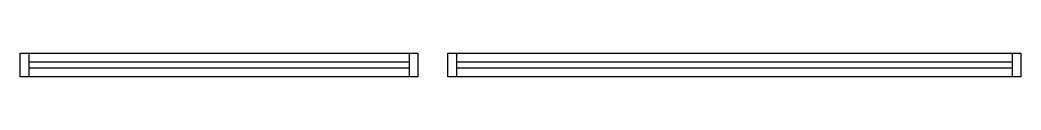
# Model space of a CAD drawing. Header units: metres. Extents: x 4100 to 4905, y -267 to -248.
import ezdxf

# ---------------------------------------------------------------- set-up
doc = ezdxf.new("R2010")
doc.units = ezdxf.units.M
doc.layers.add('Painéis', color=7, linetype='Continuous')
doc.layers.add('SARR_2.2x7', color=7, linetype='Continuous')

msp = doc.modelspace()

# ---------------------------------------------------------------- linework, layer by layer
at = {"layer": 'Painéis', "color": 7, "lineweight": 25}
for points in [[(4344.13, -267.25), (4100.13, -267.25), (4100.13, -248.25), (4344.13, -248.25)], [(4344.13, -248.25), (4420.13, -248.25), (4420.13, -267.25), (4344.13, -267.25)], [(4688.39, -267.25), (4444.39, -267.25), (4444.39, -248.25), (4688.39, -248.25)], [(4688.39, -248.25), (4905.39, -248.25), (4905.39, -267.25), (4688.39, -267.25)]]:
    msp.add_lwpolyline(points, dxfattribs=at)
at = {"layer": 'SARR_2.2x7', "color": 7, "lineweight": 25}
for p, q in [((4107.13, -248.25), (4107.13, -267.25)), ((4413.13, -248.25), (4413.13, -267.25)), ((4451.39, -248.25), (4451.39, -267.25)), ((4898.39, -248.25), (4898.39, -267.25)), ((4107.13, -255.25), (4344.13, -255.25)), ((4344.13, -255.25), (4413.13, -255.25)), ((4451.39, -255.25), (4688.39, -255.25)), ((4688.39, -255.25), (4898.39, -255.25)), ((4344.13, -260.25), (4107.13, -260.25)), ((4413.13, -260.25), (4344.13, -260.25)), ((4688.39, -260.25), (4451.39, -260.25)), ((4898.39, -260.25), (4688.39, -260.25))]:
    msp.add_line(p, q, dxfattribs=at)

doc.saveas('drawing.dxf')
